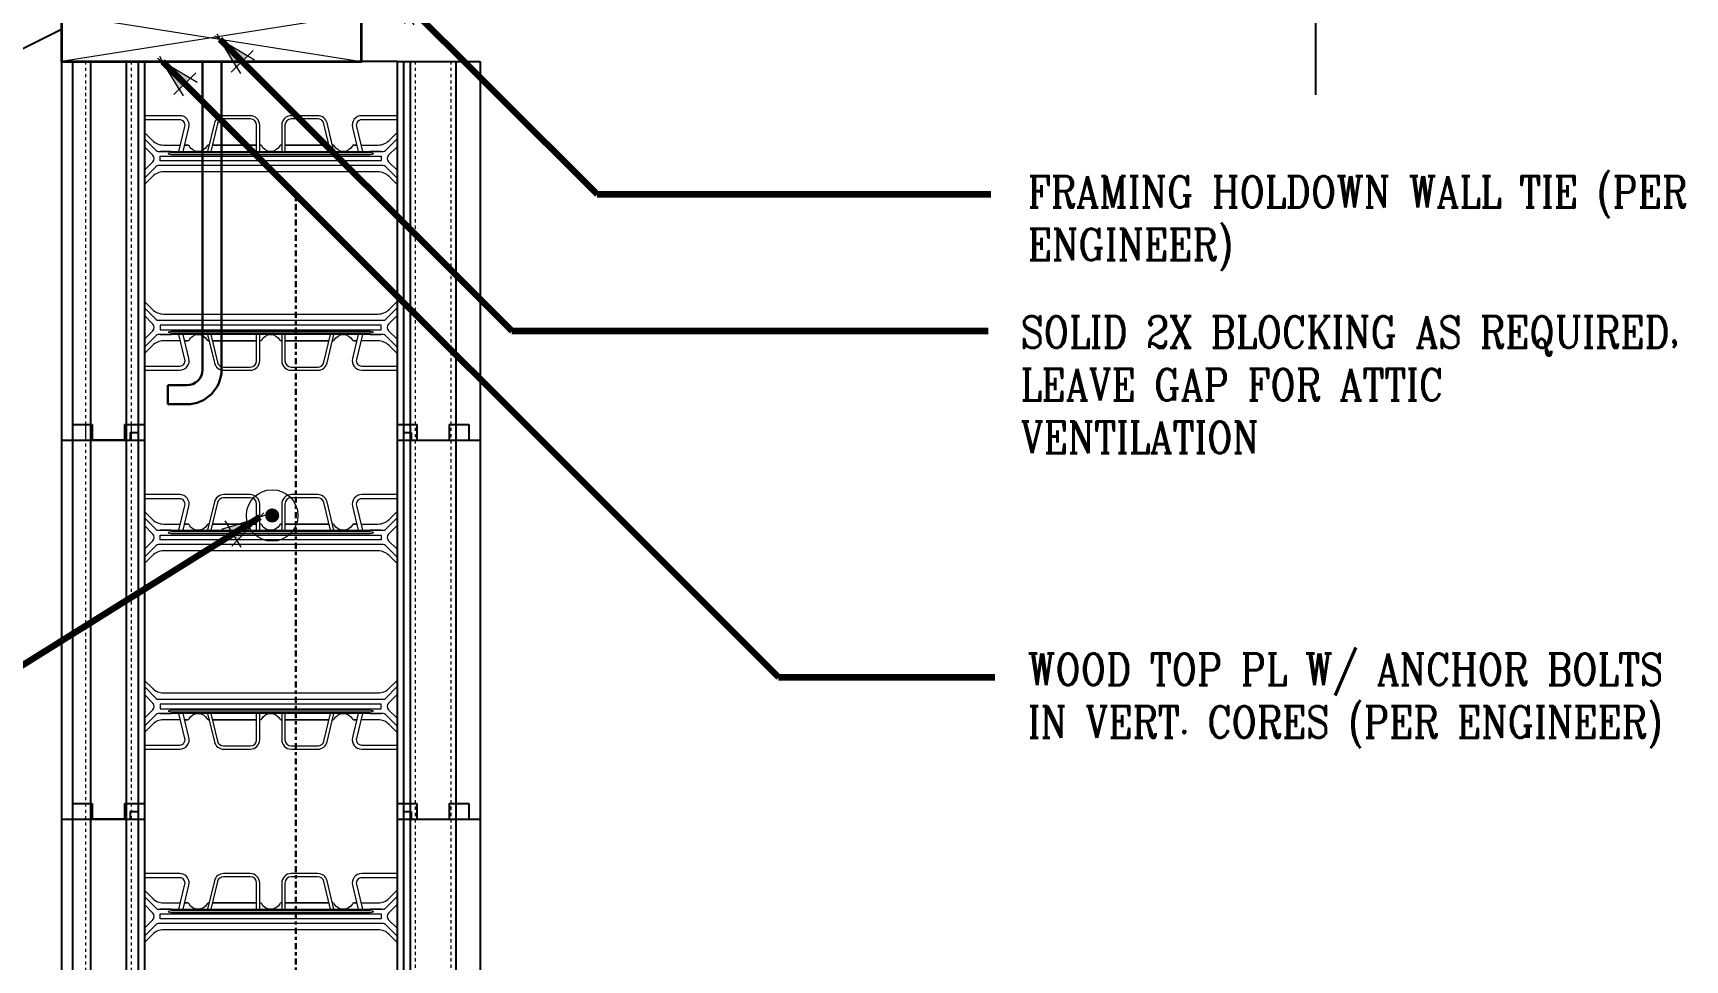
# Model space of a CAD drawing. Header units: inches. Extents: x 5 to 96, y 14 to 182.
# Drawn here: x 42.8 to 95.1, y 125 to 154.3 of the extents above; entities that cross this region are included whole.
import ezdxf

# ---------------------------------------------------------------- set-up
doc = ezdxf.new("R2010")
doc.units = ezdxf.units.IN
doc.header["$MEASUREMENT"] = 0
for name, pattern in [('CENTER', [2, 1.25, -0.25, 0.25, -0.25]), ('DASHED2', [0.375, 0.25, -0.125]), ('HIDDEN', [0.375, 0.25, -0.125])]:
    doc.linetypes.add(name, pattern=pattern)
for name, color, linetype, lineweight in [('A2 Hatch', 8, 'Continuous', 9), ('A4 medium', 7, 'Continuous', 35), ('DETAILS', 7, 'Continuous', 13), ('DIM', 3, 'Continuous', 13), ('REBAR', 2, 'CENTER', 30)]:
    doc.layers.add(name, color=color, linetype=linetype, lineweight=lineweight)
doc.styles.add('ARCTEXT', font='arctext.shx', dxfattribs={"width": 0.85})
doc.styles.add('RomanC', font='romanc.shx', dxfattribs={"width": 0.85, "height": 5})
doc.dimstyles.new('ARCTEXT1-4', dxfattribs={"dimtxt": 4, "dimasz": 2, "dimexe": 2, "dimexo": 2, "dimgap": 2, "dimtad": 1, "dimdec": 4, "dimzin": 3, "dimdsep": 46, "dimlunit": 4, "dimtxsty": 'ARCTEXT', "dimblk": 'ARCHTICK', "dimcen": 2, "dimaunit": 1, "dimadec": 0, "dimazin": 0, "dimtfac": 1, "dimtdec": 4, "dimtmove": 2, "dimatfit": 3, "dimldrblk": 'arrow', "dimfxl": 0, "dimtolj": 1, "dimtzin": 0, "dimarcsym": 0})

# ---------------------------------------------------------------- blocks, each defined once
blk = doc.blocks.new('_ArchTick')
at = {"color": 0, "linetype": 'ByBlock', "const_width": 0.15}
blk.add_lwpolyline([(-0.5, -0.5), (0.5, 0.5)], dxfattribs=at)
blk = doc.blocks.new('arrow')
at = {"layer": 'DIM'}
blk.add_hatch(color=253, dxfattribs=at).paths.add_polyline_path([(-2, 0.5), (-2, -0.5), (0, 0)])
at = {"layer": 'DIM', "lineweight": 9}
for points in [[(-2, 0.98), (-2, 0.5), (-2.47, 0.62)], [(0.37, 0.09), (0, 0)], [(0.37, -0.09), (0, 0)], [(-2, -0.98), (-2, -0.5), (-2.47, -0.62)]]:
    blk.add_lwpolyline(points, dxfattribs=at)
at = {"layer": 'DIM', "lineweight": 15}
blk.add_lwpolyline([(0, 0), (-2, -0.5), (-2, 0.5), (0, 0)], dxfattribs=at)

msp = doc.modelspace()

# ---------------------------------------------------------------- hatches: boundary and pattern name
at = {"layer": 'A2 Hatch', "ltscale": 0.15}
h = msp.add_hatch(color=256, dxfattribs=at)
edge = h.paths.add_edge_path()
edge.add_arc((50.40557, 139.05841), 0.22434, 0, 360)

# ---------------------------------------------------------------- linework, layer by layer
at = {"ltscale": 0.15}
for p, q in [((83.43176, 182.2784), (83.43176, 152.38351)), ((43.73506, 154.44931), (31.28482, 148.22419)), ((47.11926, 142.97275), (47.11926, 142.97275)), ((44.71006, 141.43846), (45.73506, 141.43846)), ((44.71006, 141.43845), (45.73506, 141.43845)), ((44.71006, 141.43845), (45.73506, 141.43845)), ((46.36926, 130.97276), (46.36926, 130.97276)), ((44.71006, 129.43846), (45.73506, 129.43846)), ((44.71006, 129.43845), (45.73506, 129.43845)), ((44.71006, 129.43845), (45.73506, 129.43845))]:
    msp.add_line(p, q, dxfattribs=at)
at = {"color": 1}
for p, q in [((43.73506, 153.43845), (43.73506, 141.43845)), ((44.08506, 153.43846), (44.08506, 141.43845)), ((44.66006, 153.43846), (44.66006, 141.43845)), ((45.78506, 153.43846), (45.78506, 141.43845)), ((46.16006, 153.43846), (46.16006, 141.43845)), ((46.36006, 153.43846), (46.36006, 141.43845)), ((54.36006, 153.43845), (46.36006, 153.43845)), ((54.36006, 153.43846), (54.36006, 141.43845)), ((54.36006, 153.43846), (56.98506, 153.43846)), ((54.36006, 153.43845), (56.98506, 153.43845)), ((54.56006, 153.43846), (54.56006, 141.43845)), ((54.77506, 153.43846), (56.98506, 153.43846)), ((54.77506, 153.43845), (56.98506, 153.43845)), ((54.77506, 153.43845), (54.77506, 141.43845)), ((56.22006, 153.43845), (56.22006, 141.43845)), ((56.98506, 153.43845), (56.98506, 141.43845)), ((44.08506, 141.93846), (44.71006, 141.93846)), ((44.08506, 141.93845), (44.71006, 141.93845)), ((44.08506, 141.93845), (44.08506, 129.43845)), ((44.08506, 141.93845), (44.71006, 141.93845)), ((44.66006, 141.93845), (44.66006, 129.43845)), ((44.71006, 141.93846), (44.71006, 141.43846)), ((44.71006, 141.93845), (44.71006, 141.43845)), ((44.71006, 141.93845), (44.71006, 141.43845)), ((45.73506, 141.93846), (45.73506, 141.43846)), ((45.73506, 141.93846), (46.36006, 141.93846)), ((45.73506, 141.93845), (45.73506, 141.43845)), ((45.73506, 141.93845), (46.36006, 141.93845)), ((45.73506, 141.93845), (45.73506, 141.43845)), ((45.73506, 141.93845), (46.36006, 141.93845)), ((45.78506, 141.93845), (45.78506, 129.43845)), ((46.36006, 141.93845), (46.36006, 129.43845)), ((54.36006, 141.93846), (54.98506, 141.93846)), ((54.36006, 141.93845), (54.36006, 129.43845)), ((54.36006, 141.93845), (54.98506, 141.93845)), ((54.36006, 141.93845), (54.98506, 141.93845)), ((54.98506, 141.93846), (54.98506, 141.43846)), ((54.98506, 141.93845), (54.98506, 141.43845)), ((54.98506, 141.93845), (54.98506, 141.43845)), ((56.01006, 141.93846), (56.01006, 141.43846)), ((56.01006, 141.93846), (56.63506, 141.93846)), ((56.01006, 141.93845), (56.01006, 141.43845)), ((56.01006, 141.93845), (56.63506, 141.93845)), ((56.01006, 141.93845), (56.01006, 141.43845)), ((56.01006, 141.93845), (56.63506, 141.93845)), ((56.63506, 141.93846), (56.63506, 141.43846)), ((56.63506, 141.93845), (56.63506, 141.43845)), ((56.63506, 141.93845), (56.63506, 141.43845)), ((43.73506, 141.43846), (46.36006, 141.43846)), ((43.73506, 141.43846), (45.91006, 141.43846)), ((43.73506, 141.43845), (46.36006, 141.43845)), ((43.73506, 141.43845), (43.73506, 129.43845)), ((43.73506, 141.43845), (45.91006, 141.43845)), ((43.73506, 141.43845), (46.36006, 141.43845)), ((43.73506, 141.43845), (45.91006, 141.43845)), ((45.78506, 141.43846), (44.66006, 141.43846)), ((45.78506, 141.43845), (44.66006, 141.43845)), ((45.78506, 141.43845), (44.66006, 141.43845)), ((45.91006, 141.68846), (45.91006, 141.43846)), ((45.91006, 141.68846), (46.16006, 141.68846)), ((45.91006, 141.68845), (45.91006, 141.43845)), ((45.91006, 141.68845), (46.16006, 141.68845)), ((45.91006, 141.68845), (45.91006, 141.43845)), ((45.91006, 141.68845), (46.16006, 141.68845)), ((46.16006, 141.68845), (46.16006, 129.43845)), ((46.16006, 141.43846), (46.36006, 141.43846)), ((46.16006, 141.43845), (46.36006, 141.43845)), ((46.16006, 141.43845), (46.36006, 141.43845)), ((54.36006, 141.43846), (56.98506, 141.43846)), ((54.36006, 141.43846), (54.56006, 141.43846)), ((54.36006, 141.43845), (56.98506, 141.43845)), ((54.36006, 141.43845), (54.56006, 141.43845)), ((54.36006, 141.43845), (56.98506, 141.43845)), ((54.36006, 141.43845), (54.56006, 141.43845)), ((54.56006, 141.68846), (54.81006, 141.68846)), ((54.56006, 141.68845), (54.56006, 129.43845)), ((54.56006, 141.68845), (54.81006, 141.68845)), ((54.56006, 141.68845), (54.81006, 141.68845)), ((54.77506, 141.43846), (56.98506, 141.43846)), ((54.77506, 141.43845), (56.98506, 141.43845)), ((54.77506, 141.43845), (54.77506, 129.43845)), ((54.77506, 141.43845), (56.98506, 141.43845)), ((54.81006, 141.68846), (54.81006, 141.43846)), ((54.81006, 141.68845), (54.81006, 141.43845)), ((54.81006, 141.68845), (54.81006, 141.43845)), ((56.22006, 141.43845), (56.22006, 129.43845)), ((56.98506, 141.43845), (56.98506, 129.43845)), ((44.08506, 129.93846), (44.71006, 129.93846)), ((44.08506, 129.93845), (44.71006, 129.93845)), ((44.08506, 129.93845), (44.08506, 117.43845)), ((44.08506, 129.93845), (44.71006, 129.93845)), ((44.66006, 129.93845), (44.66006, 117.43845)), ((44.71006, 129.93846), (44.71006, 129.43846)), ((44.71006, 129.93845), (44.71006, 129.43845)), ((44.71006, 129.93845), (44.71006, 129.43845)), ((45.73506, 129.93846), (45.73506, 129.43846)), ((45.73506, 129.93846), (46.36006, 129.93846)), ((45.73506, 129.93845), (45.73506, 129.43845)), ((45.73506, 129.93845), (46.36006, 129.93845)), ((45.73506, 129.93845), (45.73506, 129.43845)), ((45.73506, 129.93845), (46.36006, 129.93845)), ((45.78506, 129.93845), (45.78506, 117.43845)), ((45.91006, 129.68846), (45.91006, 129.43846)), ((45.91006, 129.68846), (46.16006, 129.68846)), ((45.91006, 129.68845), (45.91006, 129.43845)), ((45.91006, 129.68845), (46.16006, 129.68845)), ((45.91006, 129.68845), (45.91006, 129.43845)), ((45.91006, 129.68845), (46.16006, 129.68845)), ((46.16006, 129.68845), (46.16006, 117.43845)), ((46.36006, 129.93845), (46.36006, 117.43845)), ((54.36006, 129.93846), (54.98506, 129.93846)), ((54.36006, 129.93845), (54.36006, 117.43845)), ((54.36006, 129.93845), (54.98506, 129.93845)), ((54.36006, 129.93845), (54.98506, 129.93845)), ((54.56006, 129.68846), (54.81006, 129.68846)), ((54.56006, 129.68845), (54.56006, 117.43845)), ((54.56006, 129.68845), (54.81006, 129.68845)), ((54.56006, 129.68845), (54.81006, 129.68845)), ((54.81006, 129.68846), (54.81006, 129.43846)), ((54.81006, 129.68845), (54.81006, 129.43845)), ((54.81006, 129.68845), (54.81006, 129.43845)), ((54.98506, 129.93846), (54.98506, 129.43846)), ((54.98506, 129.93845), (54.98506, 129.43845)), ((54.98506, 129.93845), (54.98506, 129.43845)), ((56.01006, 129.93846), (56.01006, 129.43846)), ((56.01006, 129.93846), (56.63506, 129.93846)), ((56.01006, 129.93845), (56.01006, 129.43845)), ((56.01006, 129.93845), (56.63506, 129.93845)), ((56.01006, 129.93845), (56.01006, 129.43845)), ((56.01006, 129.93845), (56.63506, 129.93845)), ((56.63506, 129.93846), (56.63506, 129.43846)), ((56.63506, 129.93845), (56.63506, 129.43845)), ((56.63506, 129.93845), (56.63506, 129.43845)), ((43.73506, 129.43846), (46.36006, 129.43846)), ((43.73506, 129.43846), (45.91006, 129.43846)), ((43.73506, 129.43845), (46.36006, 129.43845)), ((43.73506, 129.43845), (43.73506, 117.43845)), ((43.73506, 129.43845), (45.91006, 129.43845)), ((43.73506, 129.43845), (46.36006, 129.43845)), ((43.73506, 129.43845), (45.91006, 129.43845)), ((45.78506, 129.43846), (44.66006, 129.43846)), ((45.78506, 129.43845), (44.66006, 129.43845)), ((45.78506, 129.43845), (44.66006, 129.43845)), ((46.16006, 129.43846), (46.36006, 129.43846)), ((46.16006, 129.43845), (46.36006, 129.43845)), ((46.16006, 129.43845), (46.36006, 129.43845)), ((54.36006, 129.43846), (56.98506, 129.43846)), ((54.36006, 129.43846), (54.56006, 129.43846)), ((54.36006, 129.43845), (56.98506, 129.43845)), ((54.36006, 129.43845), (54.56006, 129.43845)), ((54.36006, 129.43845), (56.98506, 129.43845)), ((54.36006, 129.43845), (54.56006, 129.43845)), ((54.77506, 129.43846), (56.98506, 129.43846)), ((54.77506, 129.43845), (56.98506, 129.43845)), ((54.77506, 129.43845), (54.77506, 117.43845)), ((54.77506, 129.43845), (56.98506, 129.43845)), ((56.22006, 129.43845), (56.22006, 117.43845)), ((56.98506, 129.43845), (56.98506, 117.43845))]:
    msp.add_line(p, q, dxfattribs=at)
at = {"color": 1, "linetype": 'HIDDEN', "ltscale": 0.02}
for p, q in [((44.08506, 141.93846), (44.71006, 141.93846)), ((44.08506, 141.93845), (44.71006, 141.93845)), ((44.08506, 141.93845), (44.71006, 141.93845)), ((44.71006, 141.93846), (44.71006, 141.43846)), ((44.71006, 141.93845), (44.71006, 141.43845)), ((44.71006, 141.93845), (44.71006, 141.43845)), ((45.73506, 141.93846), (45.73506, 141.43846)), ((45.73506, 141.93846), (46.36006, 141.93846)), ((45.73506, 141.93845), (45.73506, 141.43845)), ((45.73506, 141.93845), (46.36006, 141.93845)), ((45.73506, 141.93845), (45.73506, 141.43845)), ((45.73506, 141.93845), (46.36006, 141.93845)), ((54.36006, 141.93846), (54.98506, 141.93846)), ((54.36006, 141.93845), (54.98506, 141.93845)), ((54.36006, 141.93845), (54.98506, 141.93845)), ((54.98506, 141.93846), (54.98506, 141.43846)), ((54.98506, 141.93845), (54.98506, 141.43845)), ((54.98506, 141.93845), (54.98506, 141.43845)), ((56.01006, 141.93846), (56.01006, 141.43846)), ((56.01006, 141.93846), (56.63506, 141.93846)), ((56.01006, 141.93845), (56.01006, 141.43845)), ((56.01006, 141.93845), (56.63506, 141.93845)), ((56.01006, 141.93845), (56.01006, 141.43845)), ((56.01006, 141.93845), (56.63506, 141.93845)), ((56.63506, 141.93846), (56.63506, 141.43846)), ((56.63506, 141.93845), (56.63506, 141.43845)), ((56.63506, 141.93845), (56.63506, 141.43845)), ((44.08506, 129.93846), (44.71006, 129.93846)), ((44.08506, 129.93845), (44.71006, 129.93845)), ((44.08506, 129.93845), (44.71006, 129.93845)), ((44.71006, 129.93846), (44.71006, 129.43846)), ((44.71006, 129.93845), (44.71006, 129.43845)), ((44.71006, 129.93845), (44.71006, 129.43845)), ((45.73506, 129.93846), (45.73506, 129.43846)), ((45.73506, 129.93846), (46.36006, 129.93846)), ((45.73506, 129.93845), (45.73506, 129.43845)), ((45.73506, 129.93845), (46.36006, 129.93845)), ((45.73506, 129.93845), (45.73506, 129.43845)), ((45.73506, 129.93845), (46.36006, 129.93845)), ((54.36006, 129.93846), (54.98506, 129.93846)), ((54.36006, 129.93845), (54.98506, 129.93845)), ((54.36006, 129.93845), (54.98506, 129.93845)), ((54.98506, 129.93846), (54.98506, 129.43846)), ((54.98506, 129.93845), (54.98506, 129.43845)), ((54.98506, 129.93845), (54.98506, 129.43845)), ((56.01006, 129.93846), (56.01006, 129.43846)), ((56.01006, 129.93846), (56.63506, 129.93846)), ((56.01006, 129.93845), (56.01006, 129.43845)), ((56.01006, 129.93845), (56.63506, 129.93845)), ((56.01006, 129.93845), (56.01006, 129.43845)), ((56.01006, 129.93845), (56.63506, 129.93845)), ((56.63506, 129.93846), (56.63506, 129.43846)), ((56.63506, 129.93845), (56.63506, 129.43845)), ((56.63506, 129.93845), (56.63506, 129.43845))]:
    msp.add_line(p, q, dxfattribs=at)
at = {"layer": 'A2 Hatch', "ltscale": 0.15}
for p, q in [((43.73506, 154.93845), (53.23506, 153.43845)), ((53.23506, 154.93845), (43.73506, 153.43845))]:
    msp.add_line(p, q, dxfattribs=at)
at = {"layer": 'A2 Hatch', "linetype": 'DASHED2', "ltscale": 0.15}
for p, q in [((44.50006, 153.43846), (44.50006, 141.43845)), ((45.94506, 153.43846), (45.94506, 141.43845)), ((54.93506, 153.43845), (54.93506, 141.43845)), ((56.06006, 153.43845), (56.06006, 141.43845)), ((44.50006, 141.93845), (44.50006, 129.43845)), ((45.94506, 141.93845), (45.94506, 129.43845)), ((54.93506, 141.43845), (54.93506, 129.43845)), ((56.06006, 141.43845), (56.06006, 129.43845)), ((44.50006, 129.93845), (44.50006, 117.43845)), ((45.94506, 129.93845), (45.94506, 117.43845)), ((54.93506, 129.43845), (54.93506, 117.43845)), ((56.06006, 129.43845), (56.06006, 117.43845))]:
    msp.add_line(p, q, dxfattribs=at)
at = {"layer": 'A2 Hatch', "lineweight": 30, "ltscale": 0.15}
for p, q in [((48.20353, 153.43845), (48.20353, 143.68103)), ((48.80353, 153.43845), (48.80353, 143.68103)), ((47.70353, 143.18103), (47.10353, 143.18103)), ((47.10353, 143.18103), (47.10353, 142.58103)), ((47.70353, 142.58103), (47.10353, 142.58103))]:
    msp.add_line(p, q, dxfattribs=at)
at = {"layer": 'A2 Hatch', "ltscale": 0.15}
msp.add_circle((50.40557, 139.05841), 0.81577, dxfattribs=at)
at = {"layer": 'A2 Hatch', "lineweight": 30, "ltscale": 0.15}
for radius in [0.5, 1.1]:
    msp.add_arc((47.70353, 143.68103), radius, 270, 0, dxfattribs=at)
at = {"layer": 'A4 medium', "ltscale": 0.15}
msp.add_lwpolyline([(43.73506, 154.93845), (43.73506, 153.43845), (53.23506, 153.43845), (53.23506, 154.93845)], close=True, dxfattribs=at)
at = {"layer": 'DETAILS', "color": 6, "lineweight": 20}
for points in [[(47.58923, 150.58845), (47.77241, 151.34813, 0.48533789), (47.48076, 151.71845), (46.36006, 151.71845)], [(50.01182, 150.58845), (50.01182, 151.41845, 0.41421356), (49.71182, 151.71845), (48.86945, 151.71845, 0.34649497), (48.57781, 151.48877), (48.36073, 150.58845)], [(52.3594, 150.58845), (52.14232, 151.48877, 0.34649497), (51.85068, 151.71845), (51.00831, 151.71845, 0.41421356), (50.70831, 151.41845), (50.70831, 150.58845)], [(54.36006, 151.71845), (53.23936, 151.71845, 0.48533789), (52.94772, 151.34813), (53.13089, 150.58845)], [(47.20943, 150.58845), (47.10943, 150.58845), (46.85943, 150.58845), (47.45551, 150.58845), (47.64603, 151.3786, 0.48533789), (47.48076, 151.58845), (46.36006, 151.58845)], [(46.36006, 151.18781), (46.61299, 150.93489, 0.19891237), (46.96654, 150.78845), (47.50373, 150.78845)], [(49.91182, 150.58845), (49.91182, 151.41845, 0.41421356), (49.71182, 151.61845), (48.86945, 151.61845, 0.34649497), (48.67502, 151.46533), (48.46359, 150.58845)], [(52.25653, 150.58845), (52.0451, 151.46533, 0.34649497), (51.85068, 151.61845), (51.00831, 151.61845, 0.41421356), (50.80831, 151.41845), (50.80831, 150.58845)], [(54.36006, 151.58845), (53.23936, 151.58845, 0.48533789), (53.0741, 151.3786), (53.26462, 150.58845), (53.8607, 150.58845), (53.6107, 150.58845), (53.5107, 150.58845)], [(53.2164, 150.78845), (53.75359, 150.78845, 0.19891237), (54.10714, 150.93489), (54.36006, 151.18781)], [(46.36006, 150.98781), (46.73014, 150.61774, 0.19891237), (46.80085, 150.58845), (50.36006, 150.58845, -0.27932207), (50.07431, 150.76159, 0.27932207), (50.02999, 150.78845)], [(46.36006, 149.98908), (46.62837, 150.25738, 0.41421356), (46.62837, 150.46951), (46.36006, 150.73781)], [(48.39078, 150.78845, 0.27932207), (48.34646, 150.76159, -0.60591838), (47.77495, 150.76159, 0.27932207), (47.73063, 150.78845), (47.63746, 150.78845), (47.73063, 150.78845)], [(50.69014, 150.78845, 0.27932207), (50.64582, 150.76159, -0.27932207), (50.36006, 150.58845), (53.91927, 150.58845, 0.19891237), (53.98998, 150.61774), (54.36006, 150.98781)], [(52.9895, 150.78845), (53.08267, 150.78845), (52.9895, 150.78845, 0.27932207), (52.94518, 150.76159, -0.60591838), (52.37367, 150.76159, 0.27932207), (52.32935, 150.78845)], [(54.36006, 150.73781), (54.09176, 150.46951, 0.41421356), (54.09176, 150.25738), (54.36006, 149.98908)], [(54.36006, 149.73908), (53.98998, 150.10916, 0.19891237), (53.91927, 150.13845), (50.36006, 150.13845), (46.80085, 150.13845, 0.19891237), (46.73014, 150.10916), (46.36006, 149.73908)], [(54.36006, 149.53908), (54.10714, 149.792, 0.19891237), (53.75359, 149.93845), (50.36006, 149.93845), (46.96654, 149.93845, 0.19891237), (46.61299, 149.792), (46.36006, 149.53908)], [(46.36006, 145.83781), (46.61299, 145.58489, 0.19891237), (46.96654, 145.43845), (50.36006, 145.43845), (53.75359, 145.43845, 0.19891237), (54.10714, 145.58489), (54.36006, 145.83781)], [(46.36006, 145.63781), (46.73014, 145.26774, 0.19891237), (46.80085, 145.23845), (50.36006, 145.23845), (53.91927, 145.23845, 0.19891237), (53.98998, 145.26774), (54.36006, 145.63781)], [(46.36006, 144.63908), (46.62837, 144.90738, 0.41421356), (46.62837, 145.11951), (46.36006, 145.38781)], [(54.36006, 145.38781), (54.09176, 145.11951, 0.41421356), (54.09176, 144.90738), (54.36006, 144.63908)], [(50.02999, 144.58845, 0.27932207), (50.07431, 144.6153, -0.27932207), (50.36006, 144.78845), (46.80085, 144.78845, 0.19891237), (46.73014, 144.75916), (46.36006, 144.38908)], [(46.36006, 143.78845), (47.48076, 143.78845, 0.48533789), (47.64603, 143.99829), (47.45551, 144.78845), (46.85943, 144.78845), (47.10943, 144.78845), (47.20943, 144.78845)], [(46.36006, 143.65845), (47.48076, 143.65845, 0.48533789), (47.77241, 144.02877), (47.58923, 144.78845)], [(47.50373, 144.58845), (46.96654, 144.58845, 0.19891237), (46.61299, 144.442), (46.36006, 144.18908)], [(47.73063, 144.58845), (47.63746, 144.58845), (47.73063, 144.58845, 0.27932207), (47.77495, 144.6153, -0.60591838), (48.34646, 144.6153, 0.27932207), (48.39078, 144.58845)], [(48.36073, 144.78845), (48.57781, 143.88813, 0.34649497), (48.86945, 143.65845), (49.71182, 143.65845, 0.41421356), (50.01182, 143.95845), (50.01182, 144.78845)], [(48.46359, 144.78845), (48.67502, 143.91157, 0.34649497), (48.86945, 143.75845), (49.71182, 143.75845, 0.41421356), (49.91182, 143.95845), (49.91182, 144.78845)], [(54.36006, 144.38908), (53.98998, 144.75916, 0.19891237), (53.91927, 144.78845), (50.36006, 144.78845, -0.27932207), (50.64582, 144.6153, 0.27932207), (50.69014, 144.58845)], [(50.70831, 144.78845), (50.70831, 143.95845, 0.41421356), (51.00831, 143.65845), (51.85068, 143.65845, 0.34649497), (52.14232, 143.88813), (52.3594, 144.78845)], [(50.80831, 144.78845), (50.80831, 143.95845, 0.41421356), (51.00831, 143.75845), (51.85068, 143.75845, 0.34649497), (52.0451, 143.91157), (52.25653, 144.78845)], [(52.32935, 144.58845, 0.27932207), (52.37367, 144.6153, -0.60591838), (52.94518, 144.6153, 0.27932207), (52.9895, 144.58845), (53.08267, 144.58845), (52.9895, 144.58845)], [(53.13089, 144.78845), (52.94772, 144.02877, 0.48533789), (53.23936, 143.65845), (54.36006, 143.65845)], [(53.5107, 144.78845), (53.6107, 144.78845), (53.8607, 144.78845), (53.26462, 144.78845), (53.0741, 143.99829, 0.48533789), (53.23936, 143.78845), (54.36006, 143.78845)], [(54.36006, 144.18908), (54.10714, 144.442, 0.19891237), (53.75359, 144.58845), (53.2164, 144.58845)], [(47.58923, 138.58845), (47.77241, 139.34813, 0.48533789), (47.48076, 139.71845), (46.36006, 139.71845)], [(50.01182, 138.58845), (50.01182, 139.41845, 0.41421356), (49.71182, 139.71845), (48.86945, 139.71845, 0.34649497), (48.57781, 139.48877), (48.36073, 138.58845)], [(49.91182, 138.58845), (49.91182, 139.41845, 0.41421356), (49.71182, 139.61845), (48.86945, 139.61845, 0.34649497), (48.67502, 139.46533), (48.46359, 138.58845)], [(52.3594, 138.58845), (52.14232, 139.48877, 0.34649497), (51.85068, 139.71845), (51.00831, 139.71845, 0.41421356), (50.70831, 139.41845), (50.70831, 138.58845)], [(52.25653, 138.58845), (52.0451, 139.46533, 0.34649497), (51.85068, 139.61845), (51.00831, 139.61845, 0.41421356), (50.80831, 139.41845), (50.80831, 138.58845)], [(54.36006, 139.71845), (53.23936, 139.71845, 0.48533789), (52.94772, 139.34813), (53.13089, 138.58845)], [(47.20943, 138.58845), (47.10943, 138.58845), (46.85943, 138.58845), (47.45551, 138.58845), (47.64603, 139.3786, 0.48533789), (47.48076, 139.58845), (46.36006, 139.58845)], [(46.36006, 139.18781), (46.61299, 138.93489, 0.19891237), (46.96654, 138.78845), (47.50373, 138.78845)], [(54.36006, 139.58845), (53.23936, 139.58845, 0.48533789), (53.0741, 139.3786), (53.26462, 138.58845), (53.8607, 138.58845), (53.6107, 138.58845), (53.5107, 138.58845)], [(53.2164, 138.78845), (53.75359, 138.78845, 0.19891237), (54.10714, 138.93489), (54.36006, 139.18781)], [(46.36006, 138.98781), (46.73014, 138.61774, 0.19891237), (46.80085, 138.58845), (50.36006, 138.58845, -0.27932207), (50.07431, 138.76159, 0.27932207), (50.02999, 138.78845)], [(46.36006, 137.98908), (46.62837, 138.25738, 0.41421356), (46.62837, 138.46951), (46.36006, 138.73781)], [(48.39078, 138.78845, 0.27932207), (48.34646, 138.76159, -0.60591838), (47.77495, 138.76159, 0.27932207), (47.73063, 138.78845), (47.63746, 138.78845), (47.73063, 138.78845)], [(50.69014, 138.78845, 0.27932207), (50.64582, 138.76159, -0.27932207), (50.36006, 138.58845), (53.91927, 138.58845, 0.19891237), (53.98998, 138.61774), (54.36006, 138.98781)], [(52.9895, 138.78845), (53.08267, 138.78845), (52.9895, 138.78845, 0.27932207), (52.94518, 138.76159, -0.60591838), (52.37367, 138.76159, 0.27932207), (52.32935, 138.78845)], [(54.36006, 138.73781), (54.09176, 138.46951, 0.41421356), (54.09176, 138.25738), (54.36006, 137.98908)], [(54.36006, 137.73908), (53.98998, 138.10916, 0.19891237), (53.91927, 138.13845), (50.36006, 138.13845), (46.80085, 138.13845, 0.19891237), (46.73014, 138.10916), (46.36006, 137.73908)], [(54.36006, 137.53908), (54.10714, 137.792, 0.19891237), (53.75359, 137.93845), (50.36006, 137.93845), (46.96654, 137.93845, 0.19891237), (46.61299, 137.792), (46.36006, 137.53908)], [(46.36006, 133.83781), (46.61299, 133.58489, 0.19891237), (46.96654, 133.43845), (50.36006, 133.43845), (53.75359, 133.43845, 0.19891237), (54.10714, 133.58489), (54.36006, 133.83781)], [(46.36006, 133.63781), (46.73014, 133.26774, 0.19891237), (46.80085, 133.23845), (50.36006, 133.23845), (53.91927, 133.23845, 0.19891237), (53.98998, 133.26774), (54.36006, 133.63781)], [(46.36006, 132.63908), (46.62837, 132.90738, 0.41421356), (46.62837, 133.11951), (46.36006, 133.38781)], [(54.36006, 133.38781), (54.09176, 133.11951, 0.41421356), (54.09176, 132.90738), (54.36006, 132.63908)], [(50.02999, 132.58845, 0.27932207), (50.07431, 132.6153, -0.27932207), (50.36006, 132.78845), (46.80085, 132.78845, 0.19891237), (46.73014, 132.75916), (46.36006, 132.38908)], [(46.36006, 131.78845), (47.48076, 131.78845, 0.48533789), (47.64603, 131.99829), (47.45551, 132.78845), (46.85943, 132.78845), (47.10943, 132.78845), (47.20943, 132.78845)], [(46.36006, 131.65845), (47.48076, 131.65845, 0.48533789), (47.77241, 132.02877), (47.58923, 132.78845)], [(47.50373, 132.58845), (46.96654, 132.58845, 0.19891237), (46.61299, 132.442), (46.36006, 132.18908)], [(47.73063, 132.58845), (47.63746, 132.58845), (47.73063, 132.58845, 0.27932207), (47.77495, 132.6153, -0.60591838), (48.34646, 132.6153, 0.27932207), (48.39078, 132.58845)], [(48.36073, 132.78845), (48.57781, 131.88813, 0.34649497), (48.86945, 131.65845), (49.71182, 131.65845, 0.41421356), (50.01182, 131.95845), (50.01182, 132.78845)], [(48.46359, 132.78845), (48.67502, 131.91157, 0.34649497), (48.86945, 131.75845), (49.71182, 131.75845, 0.41421356), (49.91182, 131.95845), (49.91182, 132.78845)], [(54.36006, 132.38908), (53.98998, 132.75916, 0.19891237), (53.91927, 132.78845), (50.36006, 132.78845, -0.27932207), (50.64582, 132.6153, 0.27932207), (50.69014, 132.58845)], [(50.70831, 132.78845), (50.70831, 131.95845, 0.41421356), (51.00831, 131.65845), (51.85068, 131.65845, 0.34649497), (52.14232, 131.88813), (52.3594, 132.78845)], [(50.80831, 132.78845), (50.80831, 131.95845, 0.41421356), (51.00831, 131.75845), (51.85068, 131.75845, 0.34649497), (52.0451, 131.91157), (52.25653, 132.78845)], [(52.32935, 132.58845, 0.27932207), (52.37367, 132.6153, -0.60591838), (52.94518, 132.6153, 0.27932207), (52.9895, 132.58845), (53.08267, 132.58845), (52.9895, 132.58845)], [(53.13089, 132.78845), (52.94772, 132.02877, 0.48533789), (53.23936, 131.65845), (54.36006, 131.65845)], [(53.5107, 132.78845), (53.6107, 132.78845), (53.8607, 132.78845), (53.26462, 132.78845), (53.0741, 131.99829, 0.48533789), (53.23936, 131.78845), (54.36006, 131.78845)], [(54.36006, 132.18908), (54.10714, 132.442, 0.19891237), (53.75359, 132.58845), (53.2164, 132.58845)], [(47.58923, 126.58845), (47.77241, 127.34813, 0.48533789), (47.48076, 127.71845), (46.36006, 127.71845)], [(47.20943, 126.58845), (47.10943, 126.58845), (46.85943, 126.58845), (47.45551, 126.58845), (47.64603, 127.3786, 0.48533789), (47.48076, 127.58845), (46.36006, 127.58845)], [(50.01182, 126.58845), (50.01182, 127.41845, 0.41421356), (49.71182, 127.71845), (48.86945, 127.71845, 0.34649497), (48.57781, 127.48877), (48.36073, 126.58845)], [(49.91182, 126.58845), (49.91182, 127.41845, 0.41421356), (49.71182, 127.61845), (48.86945, 127.61845, 0.34649497), (48.67502, 127.46533), (48.46359, 126.58845)], [(52.3594, 126.58845), (52.14232, 127.48877, 0.34649497), (51.85068, 127.71845), (51.00831, 127.71845, 0.41421356), (50.70831, 127.41845), (50.70831, 126.58845)], [(52.25653, 126.58845), (52.0451, 127.46533, 0.34649497), (51.85068, 127.61845), (51.00831, 127.61845, 0.41421356), (50.80831, 127.41845), (50.80831, 126.58845)], [(54.36006, 127.71845), (53.23936, 127.71845, 0.48533789), (52.94772, 127.34813), (53.13089, 126.58845)], [(54.36006, 127.58845), (53.23936, 127.58845, 0.48533789), (53.0741, 127.3786), (53.26462, 126.58845), (53.8607, 126.58845), (53.6107, 126.58845), (53.5107, 126.58845)], [(46.36006, 127.18781), (46.61299, 126.93489, 0.19891237), (46.96654, 126.78845), (47.50373, 126.78845)], [(53.2164, 126.78845), (53.75359, 126.78845, 0.19891237), (54.10714, 126.93489), (54.36006, 127.18781)], [(46.36006, 126.98781), (46.73014, 126.61774, 0.19891237), (46.80085, 126.58845), (50.36006, 126.58845, -0.27932207), (50.07431, 126.76159, 0.27932207), (50.02999, 126.78845)], [(46.36006, 125.98908), (46.62837, 126.25738, 0.41421356), (46.62837, 126.46951), (46.36006, 126.73781)], [(48.39078, 126.78845, 0.27932207), (48.34646, 126.76159, -0.60591838), (47.77495, 126.76159, 0.27932207), (47.73063, 126.78845), (47.63746, 126.78845), (47.73063, 126.78845)], [(50.69014, 126.78845, 0.27932207), (50.64582, 126.76159, -0.27932207), (50.36006, 126.58845), (53.91927, 126.58845, 0.19891237), (53.98998, 126.61774), (54.36006, 126.98781)], [(52.9895, 126.78845), (53.08267, 126.78845), (52.9895, 126.78845, 0.27932207), (52.94518, 126.76159, -0.60591838), (52.37367, 126.76159, 0.27932207), (52.32935, 126.78845)], [(54.36006, 126.73781), (54.09176, 126.46951, 0.41421356), (54.09176, 126.25738), (54.36006, 125.98908)], [(54.36006, 125.73908), (53.98998, 126.10916, 0.19891237), (53.91927, 126.13845), (50.36006, 126.13845), (46.80085, 126.13845, 0.19891237), (46.73014, 126.10916), (46.36006, 125.73908)], [(54.36006, 125.53908), (54.10714, 125.792, 0.19891237), (53.75359, 125.93845), (50.36006, 125.93845), (46.96654, 125.93845, 0.19891237), (46.61299, 125.792), (46.36006, 125.53908)]]:
    msp.add_lwpolyline(points, format="xyb", dxfattribs=at)
for points in [[(48.40895, 150.78845), (48.39078, 150.78845)], [(49.91182, 150.78845), (48.51182, 150.78845)], [(50.01182, 150.78845), (50.02999, 150.78845)], [(50.70831, 150.78845), (50.69014, 150.78845)], [(50.80831, 150.78845), (52.20831, 150.78845)], [(52.31118, 150.78845), (52.32935, 150.78845)], [(50.36006, 150.43845), (53.8607, 150.43845), (53.8607, 150.28845), (50.36006, 150.28845), (46.85943, 150.28845), (46.85943, 150.43845)], [(50.36006, 144.93845), (53.8607, 144.93845), (53.8607, 145.08845), (50.36006, 145.08845), (46.85943, 145.08845), (46.85943, 144.93845)], [(48.40895, 144.58845), (48.39078, 144.58845)], [(49.91182, 144.58845), (48.51182, 144.58845)], [(50.01182, 144.58845), (50.02999, 144.58845)], [(50.70831, 144.58845), (50.69014, 144.58845)], [(50.80831, 144.58845), (52.20831, 144.58845)], [(52.31118, 144.58845), (52.32935, 144.58845)], [(48.40895, 138.78845), (48.39078, 138.78845)], [(49.91182, 138.78845), (48.51182, 138.78845)], [(50.01182, 138.78845), (50.02999, 138.78845)], [(50.70831, 138.78845), (50.69014, 138.78845)], [(50.80831, 138.78845), (52.20831, 138.78845)], [(52.31118, 138.78845), (52.32935, 138.78845)], [(50.36006, 138.43845), (53.8607, 138.43845), (53.8607, 138.28845), (50.36006, 138.28845), (46.85943, 138.28845), (46.85943, 138.43845)], [(50.36006, 132.93845), (53.8607, 132.93845), (53.8607, 133.08845), (50.36006, 133.08845), (46.85943, 133.08845), (46.85943, 132.93845)], [(48.40895, 132.58845), (48.39078, 132.58845)], [(49.91182, 132.58845), (48.51182, 132.58845)], [(50.01182, 132.58845), (50.02999, 132.58845)], [(50.70831, 132.58845), (50.69014, 132.58845)], [(50.80831, 132.58845), (52.20831, 132.58845)], [(52.31118, 132.58845), (52.32935, 132.58845)], [(48.40895, 126.78845), (48.39078, 126.78845)], [(49.91182, 126.78845), (48.51182, 126.78845)], [(50.01182, 126.78845), (50.02999, 126.78845)], [(50.70831, 126.78845), (50.69014, 126.78845)], [(50.80831, 126.78845), (52.20831, 126.78845)], [(52.31118, 126.78845), (52.32935, 126.78845)], [(50.36006, 126.43845), (53.8607, 126.43845), (53.8607, 126.28845), (50.36006, 126.28845), (46.85943, 126.28845), (46.85943, 126.43845)]]:
    msp.add_lwpolyline(points, close=True, dxfattribs=at)
for points in [[(50.36006, 150.53845), (47.20943, 150.53845), (47.11171, 150.51636, 0.78077641), (47.11171, 150.51054), (47.20943, 150.48845), (50.36006, 150.48845), (53.5107, 150.48845), (53.60842, 150.51054, 0.78077641), (53.60842, 150.51636), (53.5107, 150.53845)], [(50.36006, 144.83845), (53.5107, 144.83845), (53.60842, 144.86054, 0.78077641), (53.60842, 144.86636), (53.5107, 144.88845), (50.36006, 144.88845), (47.20943, 144.88845), (47.11171, 144.86636, 0.78077641), (47.11171, 144.86054), (47.20943, 144.83845)], [(50.36006, 138.53845), (47.20943, 138.53845), (47.11171, 138.51636, 0.78077641), (47.11171, 138.51054), (47.20943, 138.48845), (50.36006, 138.48845), (53.5107, 138.48845), (53.60842, 138.51054, 0.78077641), (53.60842, 138.51636), (53.5107, 138.53845)], [(50.36006, 132.83845), (53.5107, 132.83845), (53.60842, 132.86054, 0.78077641), (53.60842, 132.86636), (53.5107, 132.88845), (50.36006, 132.88845), (47.20943, 132.88845), (47.11171, 132.86636, 0.78077641), (47.11171, 132.86054), (47.20943, 132.83845)], [(50.36006, 126.53845), (47.20943, 126.53845), (47.11171, 126.51636, 0.78077641), (47.11171, 126.51054), (47.20943, 126.48845), (50.36006, 126.48845), (53.5107, 126.48845), (53.60842, 126.51054, 0.78077641), (53.60842, 126.51636), (53.5107, 126.53845)]]:
    msp.add_lwpolyline(points, format="xyb", close=True, dxfattribs=at)
at = {"layer": 'REBAR', "ltscale": 0.15}
msp.add_line((51.15062, 51.71546), (51.15062, 149.14925), dxfattribs=at)

# ---------------------------------------------------------------- texts
at = {"layer": 'DIM', "color": 3, "char_height": 1, "width": 22.6895455, "attachment_point": 1, "style": 'RomanC'}
for s, insert in [('FRAMING HOLDOWN WALL TIE (PER ENGINEER)', (74.32459, 149.80772)), ('SOLID 2X BLOCKING AS REQUIRED, LEAVE GAP FOR ATTIC VENTILATION', (74.09922, 145.36501)), ('WOOD TOP PL W/ ANCHOR BOLTS IN VERT. CORES (PER ENGINEER)', (74.32459, 134.68723))]:
    msp.add_mtext(s, dxfattribs=dict(at, insert=insert))

# ---------------------------------------------------------------- leaders
at = {"layer": 'DIM'}
for points in [[(54.23506, 155.68845), (60.69459, 149.22892), (73.15123, 149.22892)], [(48.75135, 154.1464), (57.9954, 144.90235), (73.06951, 144.90235)], [(46.9349, 153.43845), (66.43026, 133.94309), (73.28078, 133.94309)], [(50.01182, 139.00345), (35.57166, 129.99966), (26.95189, 129.99966)]]:
    msp.add_leader(points, dimstyle='ARCTEXT1-4', override={"dimasz": 0.5, "dimtad": 0, "dimlwd": 65535}, dxfattribs=at)

doc.saveas('drawing.dxf')
